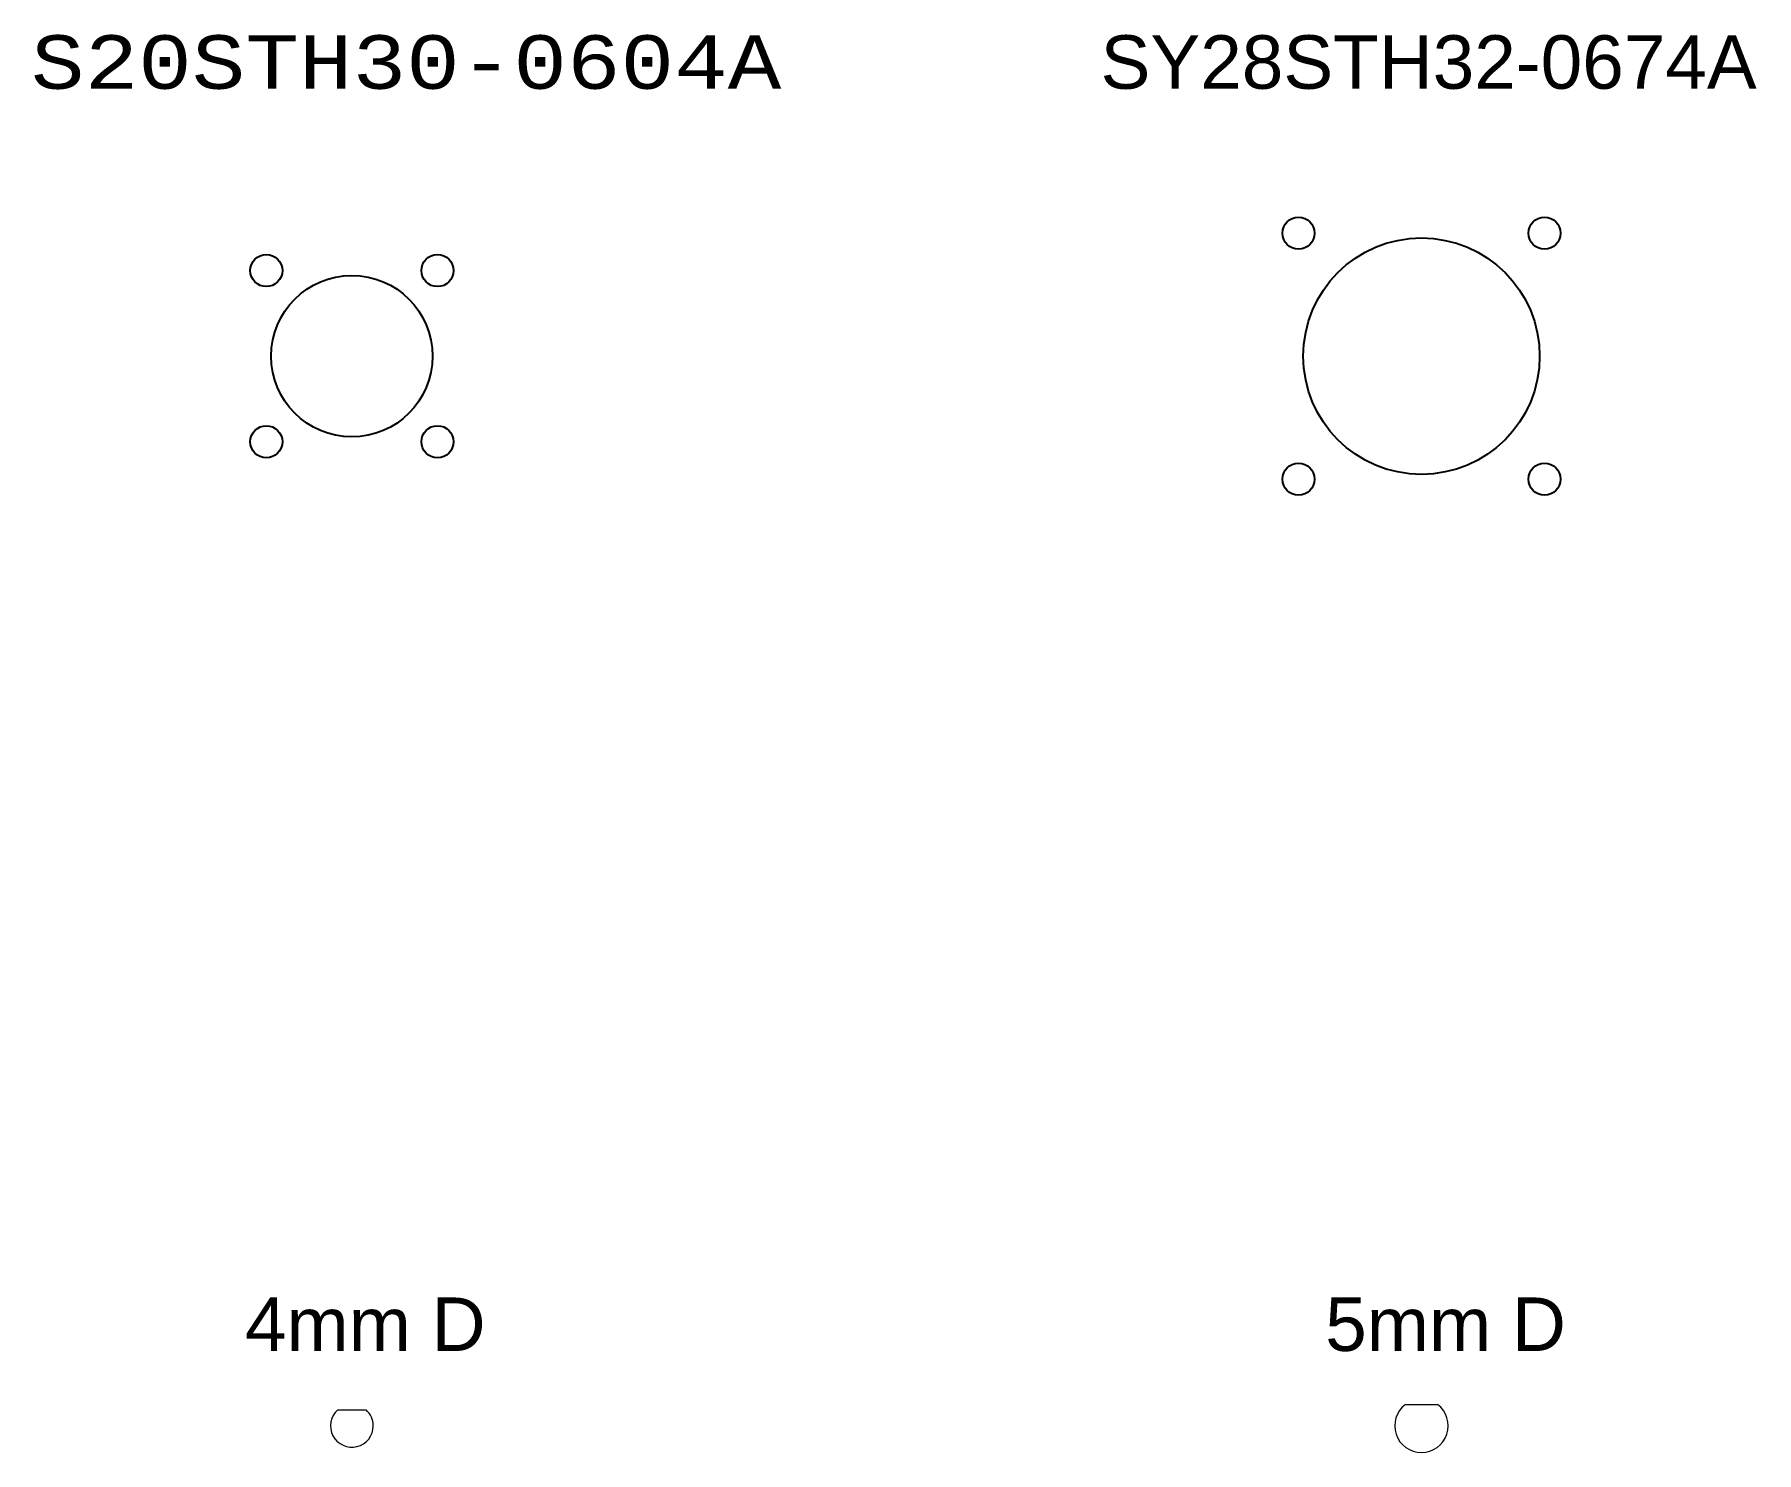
# Model space of a CAD drawing. Header units: millimetres. Extents: x -112 to 331, y -15 to 336.
# Drawn here: x -29.7 to 131.3, y -2.5 to 130.1 of the extents above; entities that cross this region are included whole.
import ezdxf

# ---------------------------------------------------------------- set-up
doc = ezdxf.new("R2010")
doc.units = ezdxf.units.MM
doc.layers.get('0').update_dxf_attribs({"linetype": 'CONTINUOUS', "lineweight": 25, "true_color": 0xffffff})
doc.styles.add('textstyle0', font='')
doc.styles.add('textstyle3', font='')
doc.styles.add('textstyle4', font='')
doc.styles.add('textstyle5', font='')
doc.styles.get('textstyle0').set_extended_font_data('Arial')
doc.styles.get('textstyle3').set_extended_font_data('Arial')
doc.styles.get('textstyle4').set_extended_font_data('Arial')
doc.styles.get('textstyle5').set_extended_font_data('Arial')

# ---------------------------------------------------------------- blocks, each defined once
blk = doc.blocks.new('SY20STH30-0604A')
for centre, radius in [((-8, 8), 1.5), ((8, 8), 1.5), ((0, 0), 7.55), ((-8, -8), 1.5), ((8, -8), 1.5)]:
    blk.add_circle(centre, radius)
blk = doc.blocks.new('SY28STH32-0674A')
for centre, radius in [((-11.5, 11.5), 1.5), ((11.5, 11.5), 1.5), ((0, 0), 11.05), ((-11.5, -11.5), 1.5), ((11.5, -11.5), 1.5)]:
    blk.add_circle(centre, radius)
blk = doc.blocks.new('5mm d')
at = {"lineweight": 0}
blk.add_line((-1.5, 2), (1.5, 2), dxfattribs=at)
blk.add_arc((0, 0), 2.5, 126.8699, 53.1301, dxfattribs=at)
blk = doc.blocks.new('4mm d')
at = {"lineweight": 0}
blk.add_line((-1.32, 1.5), (1.32, 1.5), dxfattribs=at)
for start, end in [(131.4096, 0), (0, 48.5904)]:
    blk.add_arc((0, 0), 2, start, end, dxfattribs=at)

msp = doc.modelspace()

# ---------------------------------------------------------------- block references
for name, p in [('SY28STH32-0674A', (100, 100)), ('SY20STH30-0604A', (0, 100)), ('4mm d', (0, 0))]:
    msp.add_blockref(name, p)
at = {"lineweight": 0}
msp.add_blockref('5mm d', (100, 0), dxfattribs=at)

# ---------------------------------------------------------------- texts
at = {"char_height": 5, "attachment_point": 1}
for s, insert, style in [('\\fCourierStd|b0|i0|c0|p0;S20STH30-0604A', (-30, 130), 'textstyle0'), ('SY28STH32-0674A', (70, 130), 'textstyle3'), ('4mm D', (-10, 12), 'textstyle5'), ('5mm D', (91, 12), 'textstyle4')]:
    msp.add_mtext(s, dxfattribs=dict(at, insert=insert, style=style))

doc.saveas('drawing.dxf')
